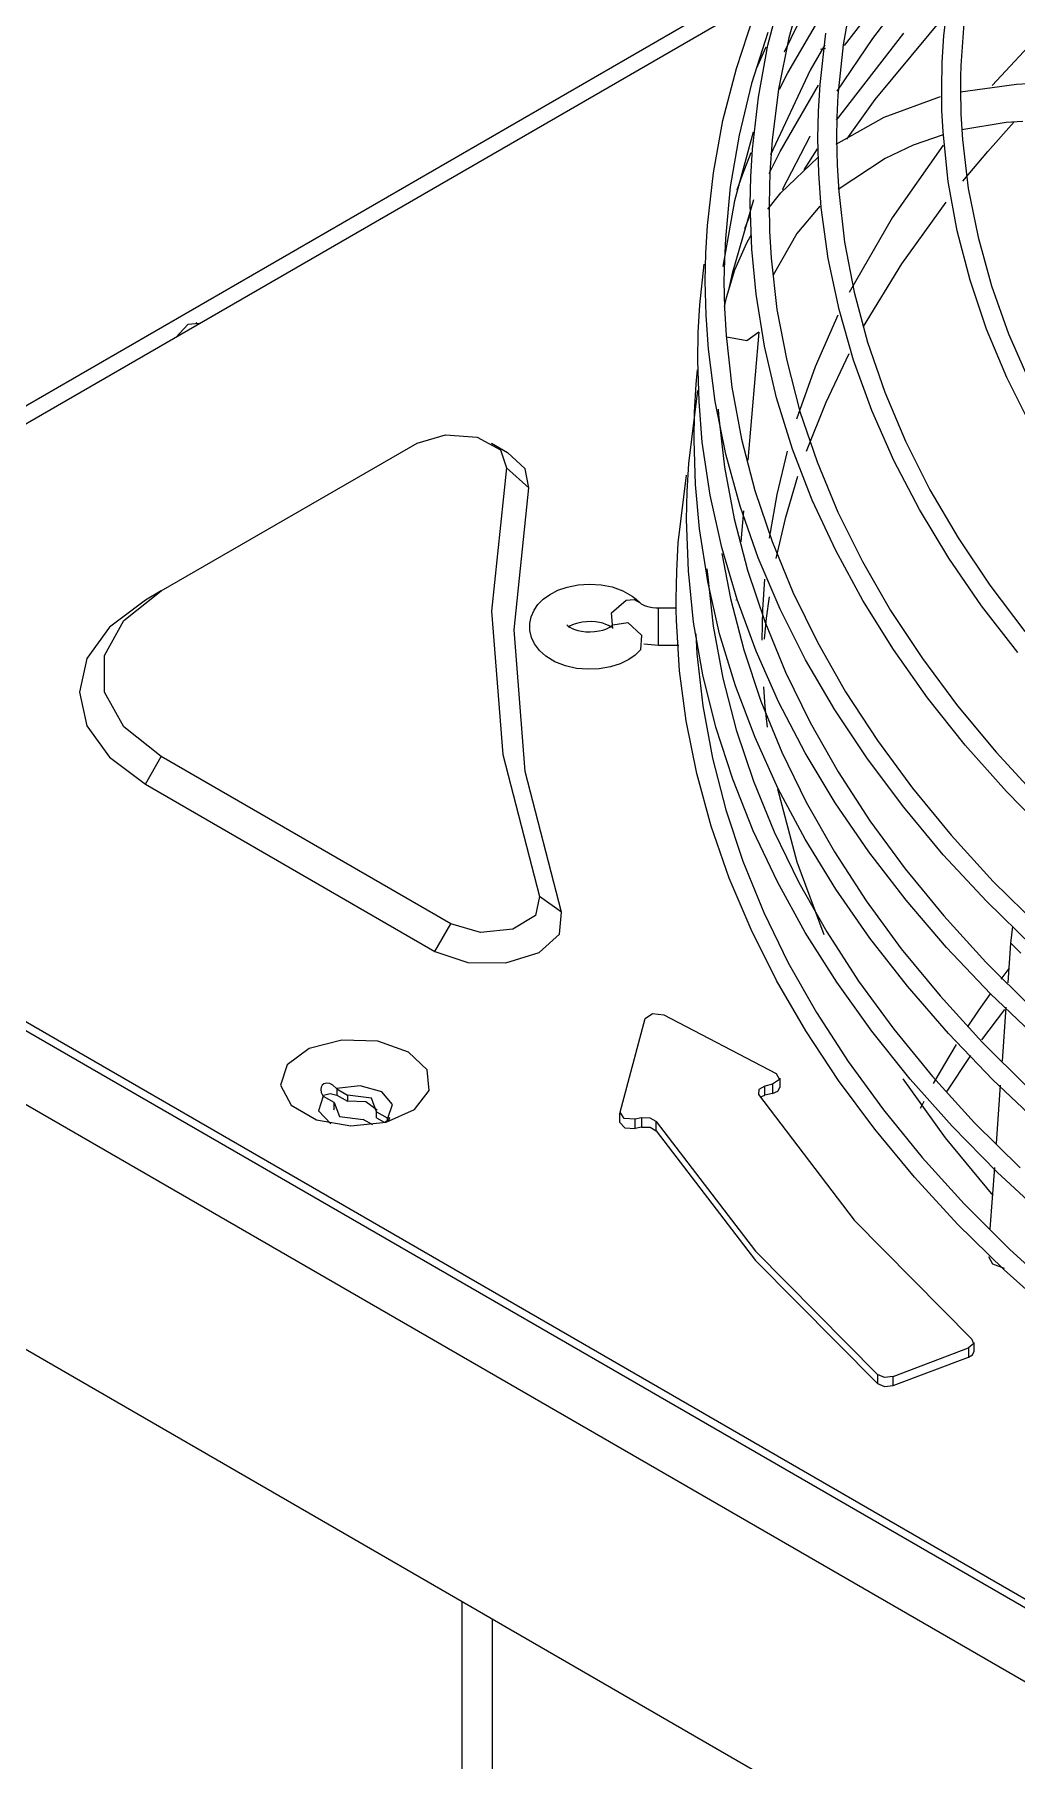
# Model space of a CAD drawing. Extents: x 594 to 813, y 174 to 240.
# Drawn here: x 762.346 to 763.002, y 202.028 to 203.181 of the extents above; entities that cross this region are included whole.
import ezdxf

# ---------------------------------------------------------------- set-up
doc = ezdxf.new("R2010")
doc.units = 0
doc.header["$MEASUREMENT"] = 0
doc.layers.add('AC.REF(S). PIPING', color=3, linetype='CONTINUOUS', lineweight=30)
doc.layers.add('LG-Product', color=3, linetype='CONTINUOUS')

# ---------------------------------------------------------------- blocks, each defined once
blk = doc.blocks.new('UW1-4')
at = {"layer": 'LG-Product', "color": 3, "linetype": 'Continuous'}
for p, q in [((3382.52, 4352.43), (3801.73, 4594.46)), ((3805.99, 4592), (3386.78, 4349.97)), ((3381.46, 4330.52), (3811.31, 4578.69)), ((3502.31, 4519), (3497.65, 4525.04)), ((3592.14, 4474.68), (3507.13, 4523.77)), ((3495.68, 4519.66), (3495.28, 4522.97)), ((3498, 4522.67), (3500.44, 4519.48)), ((3501.81, 4522.41), (3502.41, 4519.05)), ((3506.11, 4517.19), (3503.15, 4522.26)), ((3504.58, 4522.2), (3506.35, 4518.57)), ((3505.08, 4522.9), (3506.03, 4519.51)), ((3507.43, 4519.02), (3506.53, 4522.46)), ((3507.86, 4522.12), (3591.08, 4474.07)), ((3495.47, 4521.19), (3500.28, 4515.41)), ((3509.54, 4517.48), (3508.39, 4520.94)), ((3489.12, 4519.9), (3492.45, 4516.34)), ((3494.31, 4520.78), (3494.54, 4517.68)), ((3495.78, 4517.9), (3495.68, 4519.66)), ((3502.84, 4514.01), (3498.34, 4519.83)), ((3503.95, 4516.41), (3503.56, 4519.83)), ((3507.44, 4519.87), (3508.53, 4516.46)), ((3500.44, 4519.48), (3502.83, 4515.96)), ((3502.41, 4519.05), (3502.75, 4515.68)), ((3503.59, 4518.81), (3503.76, 4518.78)), ((3503.64, 4519.05), (3504.6, 4517.35)), ((3503.76, 4518.78), (3503.92, 4518.74)), ((3506.03, 4519.51), (3506.72, 4516.1)), ((3508.07, 4515.56), (3507.43, 4519.02)), ((3508.17, 4517.51), (3507.56, 4518.93)), ((3494.54, 4517.68), (3494.56, 4516.91)), ((3495.82, 4516.14), (3495.78, 4517.9)), ((3504.6, 4517.35), (3507.27, 4511.71)), ((3510.44, 4514), (3509.54, 4517.48)), ((3490.81, 4516.43), (3490.04, 4516.46)), ((3494.57, 4515.92), (3490.81, 4516.43)), ((3494.56, 4516.91), (3494.57, 4516.14)), ((3504.06, 4514.6), (3503.95, 4516.41)), ((3506.61, 4511.92), (3504.06, 4516.35)), ((3506.66, 4516.1), (3506.11, 4517.19)), ((3508.53, 4516.46), (3509.36, 4513.03)), ((3494.57, 4516.14), (3494.53, 4514.43)), ((3495.8, 4514.69), (3495.82, 4516.14)), ((3499.67, 4514.23), (3495.89, 4515.6)), ((3500.28, 4515.41), (3502.19, 4512.75)), ((3502.75, 4515.68), (3502.82, 4514.23)), ((3506.72, 4516.1), (3507.16, 4512.68)), ((3508.47, 4512.09), (3508.07, 4515.56)), ((3490.39, 4513.94), (3491.5, 4513.86)), ((3492.74, 4511.93), (3490.97, 4513.9)), ((3494.53, 4514.43), (3494.43, 4512.72)), ((3495.72, 4513.25), (3495.8, 4514.69)), ((3502.87, 4512.42), (3499.67, 4514.23)), ((3502.82, 4514.23), (3502.84, 4512.79)), ((3504.1, 4512.79), (3504.06, 4514.6)), ((3511.08, 4510.5), (3510.44, 4514)), ((3491.5, 4513.86), (3494.48, 4513.37)), ((3495.38, 4509.93), (3495.72, 4513.25)), ((3495.7, 4513.05), (3495.73, 4513.04)), ((3495.73, 4513.04), (3497.72, 4512.35)), ((3502.84, 4512.79), (3502.81, 4511.02)), ((3504.04, 4510.49), (3504.1, 4512.79)), ((3504.63, 4512.95), (3504.63, 4512.94)), ((3504.63, 4512.94), (3506.48, 4509.37)), ((3508.41, 4513.22), (3509.67, 4508.63)), ((3509.36, 4513.03), (3509.95, 4509.57)), ((3494.41, 4509.94), (3492.74, 4511.93)), ((3494.43, 4512.72), (3494.04, 4509.45)), ((3495.73, 4512.36), (3499.14, 4507.49)), ((3497.72, 4512.35), (3499.6, 4511.47)), ((3505.01, 4510.71), (3504.13, 4512.1)), ((3507.34, 4510.46), (3506.61, 4511.92)), ((3507.16, 4512.68), (3507.31, 4510.54)), ((3508.57, 4510.24), (3508.47, 4512.09)), ((3509.14, 4510.36), (3508.56, 4511.87)), ((3499.6, 4511.47), (3502.73, 4509.4)), ((3502.81, 4511.02), (3502.7, 4509.26)), ((3503.87, 4508.19), (3504.04, 4510.49)), ((3506.56, 4509.16), (3504.09, 4511.52)), ((3507.31, 4510.54), (3507.36, 4508.4)), ((3511.48, 4506.99), (3511.08, 4510.5)), ((3494.04, 4509.45), (3493.39, 4506.2)), ((3494.78, 4506.62), (3495.38, 4509.93)), ((3508.61, 4508.4), (3508.57, 4510.24)), ((3509.5, 4509.36), (3509.14, 4510.36)), ((3509.95, 4509.57), (3510.28, 4506.11)), ((3498.48, 4504.43), (3495.53, 4508.54)), ((3502.7, 4509.26), (3502.31, 4505.88)), ((3503.4, 4504.77), (3503.87, 4508.19)), ((3503.96, 4508.27), (3505.51, 4506.45)), ((3507.44, 4508.07), (3506.56, 4509.16)), ((3507.36, 4508.4), (3507.32, 4506.6)), ((3508.4, 4508.69), (3509.82, 4503.78)), ((3508.52, 4505.4), (3508.61, 4508.4)), ((3509.67, 4508.63), (3510.45, 4504.25)), ((3499.14, 4507.49), (3502.01, 4502.51)), ((3508.98, 4506.78), (3508.66, 4507.56)), ((3511.58, 4505.13), (3511.48, 4506.99)), ((3493.39, 4506.2), (3492.5, 4502.96)), ((3493.92, 4503.33), (3494.78, 4506.62)), ((3502.31, 4505.88), (3501.67, 4502.52)), ((3505.51, 4506.45), (3507.09, 4503.67)), ((3507.32, 4506.6), (3507.22, 4504.81)), ((3508.84, 4505.83), (3508.54, 4506.39)), ((3509.64, 4504.03), (3508.84, 4505.83)), ((3510.28, 4506.11), (3510.34, 4504.69)), ((3502.68, 4501.37), (3503.4, 4504.77)), ((3507.22, 4504.81), (3506.83, 4501.38)), ((3508.23, 4502.4), (3508.52, 4505.4)), ((3510.34, 4504.69), (3510.37, 4503.27)), ((3511.62, 4503.27), (3511.58, 4505.13)), ((3501.04, 4500.23), (3498.48, 4504.43)), ((3510.2, 4502.17), (3509.64, 4504.03)), ((3509.82, 4503.78), (3510.04, 4502.78)), ((3511.98, 4501.69), (3511.7, 4504.41)), ((3492.5, 4502.96), (3491.35, 4499.75)), ((3492.82, 4500.06), (3493.92, 4503.33)), ((3501.67, 4502.52), (3500.77, 4499.18)), ((3507.67, 4498.93), (3508.23, 4502.4)), ((3510.37, 4503.27), (3510.33, 4501.46)), ((3511.57, 4501), (3511.62, 4503.27)), ((3501.71, 4497.98), (3502.68, 4501.37)), ((3506.83, 4501.38), (3506.18, 4497.96)), ((3510.33, 4501.57), (3510.2, 4502.17)), ((3510.33, 4501.46), (3510.23, 4499.64)), ((3512.09, 4499.83), (3511.98, 4501.69)), ((3491.47, 4496.82), (3492.82, 4500.06)), ((3502.75, 4501), (3504.27, 4497.54)), ((3511.41, 4498.73), (3511.57, 4501)), ((3545.42, 4500.43), (3546.22, 4500.38)), ((3545.61, 4500.44), (3545.57, 4500.35)), ((3545.66, 4500.52), (3545.61, 4500.44)), ((3546.22, 4500.38), (3547.01, 4499.51)), ((3491.35, 4499.75), (3489.96, 4496.57)), ((3500.77, 4499.18), (3499.63, 4495.86)), ((3506.85, 4495.48), (3507.67, 4498.93)), ((3508.04, 4499.87), (3508.77, 4491.3)), ((3508.04, 4499.86), (3508.84, 4499.28)), ((3508.84, 4499.28), (3510.17, 4499.52)), ((3510.23, 4499.64), (3509.84, 4496.18)), ((3510.17, 4499.52), (3510.2, 4499.54)), ((3510.2, 4499.54), (3510.22, 4499.55)), ((3512.12, 4497.96), (3512.09, 4499.83)), ((3500.49, 4494.62), (3501.71, 4497.98)), ((3503.55, 4495.19), (3502.01, 4498.43)), ((3506.18, 4497.96), (3505.29, 4494.56)), ((3510.95, 4495.22), (3511.41, 4498.73)), ((3512.04, 4495.23), (3512.12, 4497.96)), ((3489.87, 4493.63), (3491.47, 4496.82)), ((3504.27, 4497.54), (3505.52, 4494.05)), ((3512.23, 4496.38), (3512.15, 4497.35)), ((3499.63, 4495.86), (3498.24, 4492.57)), ((3505.79, 4492.04), (3506.85, 4495.48)), ((3509.84, 4496.18), (3509.19, 4492.72)), ((3512.73, 4491.08), (3512.12, 4495.97)), ((3512.34, 4494.52), (3512.23, 4496.38)), ((3499.02, 4491.29), (3500.49, 4494.62)), ((3504.85, 4491.92), (3503.55, 4495.19)), ((3505.29, 4494.56), (3504.14, 4491.19)), ((3510.25, 4491.72), (3510.95, 4495.22)), ((3510.73, 4494.33), (3510.34, 4490.85)), ((3510.76, 4494.71), (3510.73, 4494.33)), ((3511.82, 4492.5), (3512.04, 4495.23)), ((3512.37, 4492.65), (3512.34, 4494.52)), ((3498.24, 4492.57), (3496.6, 4489.32)), ((3504.47, 4488.64), (3505.79, 4492.04)), ((3509.19, 4492.72), (3508.3, 4489.29)), ((3511.3, 4488.98), (3511.82, 4492.5)), ((3512.28, 4489.69), (3512.37, 4492.65)), ((3525.91, 4492.45), (3524.85, 4491.83)), ((3525.32, 4491.99), (3524.91, 4490.79)), ((3526.87, 4492.84), (3525.32, 4491.99)), ((3528.98, 4493.01), (3526.87, 4492.84)), ((3530.88, 4492.45), (3528.98, 4493.01)), ((3547.99, 4482.57), (3530.88, 4492.45)), ((3497.3, 4488.01), (3499.02, 4491.29)), ((3504.14, 4491.19), (3502.75, 4487.84)), ((3506.15, 4491.91), (3506.84, 4489.01)), ((3509.29, 4488.24), (3510.25, 4491.72)), ((3510.34, 4490.85), (3509.69, 4487.39)), ((3512.84, 4489.21), (3512.73, 4491.08)), ((3523.66, 4490.74), (3524.85, 4491.83)), ((3506.24, 4487.5), (3505.43, 4490.25)), ((3512.01, 4486.73), (3512.28, 4489.69)), ((3513.43, 4485.78), (3512.88, 4490.31)), ((3524.91, 4490.79), (3523.41, 4489.46)), ((3523.41, 4489.46), (3523.66, 4490.74)), ((3524.91, 4490.79), (3525.9, 4481.22)), ((3496.6, 4489.32), (3494.72, 4486.12)), ((3502.9, 4485.27), (3504.47, 4488.64)), ((3506.84, 4489.01), (3507.35, 4486.1)), ((3508.3, 4489.29), (3507.15, 4485.87)), ((3510.52, 4485.48), (3511.3, 4488.98)), ((3512.87, 4487.34), (3512.84, 4489.21)), ((3524.39, 4479.98), (3523.41, 4489.46)), ((3495.35, 4484.77), (3497.3, 4488.01)), ((3502.75, 4487.84), (3501.11, 4484.54)), ((3506.88, 4484.73), (3506.24, 4487.5)), ((3508.08, 4484.79), (3509.29, 4488.24)), ((3509.69, 4487.39), (3508.8, 4483.95)), ((3509.06, 4487.92), (3509.24, 4485.85)), ((3511.46, 4483.21), (3512.01, 4486.73)), ((3512.75, 4483.91), (3512.87, 4487.34)), ((3494.72, 4486.12), (3492.6, 4482.96)), ((3501.1, 4481.94), (3502.9, 4485.27)), ((3507.15, 4485.87), (3505.76, 4482.49)), ((3509.5, 4482), (3510.52, 4485.48)), ((3510.52, 4485.08), (3509.94, 4482.07)), ((3513.53, 4483.9), (3513.43, 4485.78)), ((3493.15, 4481.58), (3495.35, 4484.77)), ((3501.11, 4484.54), (3499.23, 4481.27)), ((3506.62, 4481.36), (3508.08, 4484.79)), ((3508.8, 4483.95), (3507.65, 4480.53)), ((3511.51, 4484.04), (3511.48, 4483.69)), ((3512.4, 4480.49), (3512.75, 4483.91)), ((3492.6, 4482.96), (3490.25, 4479.86)), ((3507.67, 4483.37), (3507.8, 4481.33)), ((3510.66, 4479.71), (3511.46, 4483.21)), ((3511.48, 4483.69), (3511.09, 4480.21)), ((3513.57, 4482.03), (3513.53, 4483.9)), ((3517.85, 4482.84), (3517.14, 4482.58)), ((3518.59, 4482.98), (3517.85, 4482.84)), ((3519.35, 4483.03), (3518.59, 4482.98)), ((3520.12, 4482.98), (3519.35, 4483.03)), ((3520.85, 4482.83), (3520.12, 4482.98)), ((3521.48, 4482.62), (3520.85, 4482.83)), ((3499.05, 4478.66), (3501.1, 4481.94)), ((3505.76, 4482.49), (3504.12, 4479.14)), ((3507.52, 4480.76), (3507.33, 4482.18)), ((3508.23, 4478.55), (3509.5, 4482)), ((3509.94, 4482.07), (3509.05, 4478.63)), ((3509.57, 4481.98), (3509.57, 4481.97)), ((3509.57, 4481.97), (3509.57, 4481.96)), ((3513.57, 4481.31), (3513.57, 4482.03)), ((3515.69, 4481.6), (3515.54, 4481.55)), ((3515.81, 4481.66), (3515.69, 4481.6)), ((3515.9, 4481.71), (3515.81, 4481.66)), ((3515.96, 4481.75), (3515.9, 4481.71)), ((3515.98, 4481.78), (3515.96, 4481.75)), ((3516.23, 4482.02), (3515.98, 4481.78)), ((3516.38, 4481.99), (3515.98, 4481.78)), ((3516.51, 4482.23), (3516.23, 4482.02)), ((3516.91, 4481.95), (3516.38, 4481.99)), ((3517.14, 4482.58), (3516.51, 4482.23)), ((3517.89, 4481.1), (3516.91, 4481.95)), ((3522.04, 4482.32), (3521.48, 4482.62)), ((3522.46, 4482.02), (3522.04, 4482.32)), ((3522.81, 4481.66), (3522.46, 4482.02)), ((3523.07, 4481.28), (3522.81, 4481.66)), ((3550.48, 4480.59), (3547.99, 4482.57)), ((3547.99, 4482.57), (3549.05, 4481.95)), ((3549.05, 4481.95), (3551.44, 4480.15)), ((3490.72, 4478.45), (3493.15, 4481.58)), ((3499.23, 4481.27), (3497.11, 4478.06)), ((3504.92, 4477.98), (3506.62, 4481.36)), ((3507.65, 4480.53), (3506.26, 4477.14)), ((3507.66, 4479.34), (3507.52, 4480.76)), ((3507.8, 4481.33), (3507.85, 4479.29)), ((3511.78, 4476.97), (3512.4, 4480.49)), ((3513.34, 4477.24), (3513.55, 4480.6)), ((3513.55, 4480.6), (3513.57, 4481.31)), ((3514.75, 4481.44), (3513.56, 4481.44)), ((3514.84, 4481.44), (3514.75, 4481.44)), ((3514.75, 4481.38), (3514.75, 4481.44)), ((3514.75, 4481.21), (3514.75, 4481.38)), ((3514.75, 4479.8), (3514.75, 4481.21)), ((3514.93, 4481.44), (3514.84, 4481.44)), ((3515.16, 4481.46), (3514.93, 4481.44)), ((3515.37, 4481.5), (3515.16, 4481.46)), ((3515.54, 4481.55), (3515.37, 4481.5)), ((3516.8, 4480.46), (3515.89, 4479.62)), ((3517.8, 4480.31), (3516.8, 4480.46)), ((3517.81, 4480.06), (3517.89, 4481.1)), ((3518.47, 4480.41), (3518.7, 4480.46)), ((3518.7, 4480.46), (3518.97, 4480.5)), ((3518.97, 4480.5), (3519.26, 4480.52)), ((3519.26, 4480.52), (3519.56, 4480.51)), ((3519.56, 4480.51), (3519.86, 4480.48)), ((3519.86, 4480.48), (3520.13, 4480.43)), ((3523.25, 4480.85), (3523.07, 4481.28)), ((3523.34, 4480.4), (3523.25, 4480.85)), ((3525.9, 4481.22), (3525.16, 4471.64)), ((3551.79, 4478.26), (3550.48, 4480.59)), ((3509.6, 4476.23), (3510.66, 4479.71)), ((3511.09, 4480.21), (3510.45, 4476.74)), ((3512.26, 4479.7), (3512.18, 4478.38)), ((3514.75, 4478.93), (3514.75, 4479.8)), ((3515.89, 4479.62), (3515.95, 4478.63)), ((3517.85, 4480.27), (3517.83, 4480.29)), ((3517.88, 4480.24), (3517.85, 4480.27)), ((3517.96, 4480.18), (3517.88, 4480.24)), ((3517.89, 4480.14), (3517.97, 4480.19)), ((3518.09, 4480.11), (3517.96, 4480.18)), ((3517.97, 4480.19), (3518.1, 4480.26)), ((3518.26, 4480.03), (3518.09, 4480.11)), ((3518.1, 4480.26), (3518.26, 4480.34)), ((3518.26, 4480.34), (3518.47, 4480.41)), ((3518.46, 4479.96), (3518.26, 4480.03)), ((3518.72, 4479.9), (3518.46, 4479.96)), ((3519.02, 4479.86), (3518.72, 4479.9)), ((3519.31, 4479.84), (3519.02, 4479.86)), ((3519.61, 4479.85), (3519.31, 4479.84)), ((3519.89, 4479.89), (3519.61, 4479.85)), ((3520.14, 4479.94), (3519.89, 4479.89)), ((3520.13, 4480.43), (3520.38, 4480.35)), ((3520.35, 4480), (3520.14, 4479.94)), ((3520.53, 4480.07), (3520.35, 4480)), ((3520.38, 4480.35), (3520.55, 4480.28)), ((3520.68, 4480.15), (3520.53, 4480.07)), ((3520.55, 4480.28), (3520.69, 4480.21)), ((3520.78, 4480.22), (3520.68, 4480.15)), ((3520.69, 4480.21), (3520.78, 4480.15)), ((3520.85, 4480.28), (3520.78, 4480.22)), ((3520.87, 4480.3), (3520.85, 4480.28)), ((3520.88, 4480.31), (3520.87, 4480.3)), ((3523.04, 4479.03), (3523.24, 4479.47)), ((3523.24, 4479.47), (3523.34, 4479.94)), ((3523.34, 4479.94), (3523.34, 4480.4)), ((3523.66, 4470.5), (3524.39, 4479.98)), ((3551.44, 4480.15), (3552.95, 4478.06)), ((3496.76, 4475.44), (3499.05, 4478.66)), ((3504.12, 4479.14), (3502.24, 4475.84)), ((3506.7, 4475.13), (3508.23, 4478.55)), ((3509.05, 4478.63), (3507.9, 4475.2)), ((3512.18, 4478.38), (3511.79, 4474.89)), ((3513.39, 4478.93), (3514.75, 4478.93)), ((3514.75, 4478.93), (3515.73, 4479.02)), ((3515.95, 4478.63), (3516.31, 4478.28)), ((3516.31, 4478.28), (3516.73, 4477.99)), ((3521.67, 4477.84), (3522.29, 4478.21)), ((3522.29, 4478.21), (3522.71, 4478.59)), ((3522.71, 4478.59), (3523.04, 4479.03)), ((3551.79, 4475.81), (3551.79, 4478.26)), ((3497.11, 4478.06), (3494.76, 4474.9)), ((3502.97, 4474.64), (3504.92, 4477.98)), ((3506.26, 4477.14), (3504.62, 4473.79)), ((3512.9, 4473.9), (3513.34, 4477.24)), ((3516.73, 4477.99), (3517.32, 4477.7)), ((3517.32, 4477.7), (3517.96, 4477.5)), ((3517.96, 4477.5), (3518.71, 4477.37)), ((3518.71, 4477.37), (3519.47, 4477.34)), ((3519.47, 4477.34), (3520.24, 4477.4)), ((3520.24, 4477.4), (3520.97, 4477.57)), ((3520.97, 4477.57), (3521.67, 4477.84)), ((3552.95, 4478.06), (3553.46, 4475.81)), ((3502.24, 4475.84), (3500.12, 4472.59)), ((3507.74, 4476.16), (3507.63, 4474.82)), ((3508.29, 4472.78), (3509.6, 4476.23)), ((3510.45, 4476.74), (3509.55, 4473.29)), ((3510.91, 4473.47), (3511.78, 4476.97)), ((3494.76, 4474.9), (3492.18, 4471.8)), ((3494.24, 4472.27), (3496.76, 4475.44)), ((3504.94, 4471.75), (3506.7, 4475.13)), ((3507.9, 4475.2), (3506.51, 4471.81)), ((3507.63, 4474.82), (3507.49, 4473.48)), ((3511.79, 4474.89), (3511.14, 4471.41)), ((3550.48, 4473.49), (3551.79, 4475.81)), ((3553.46, 4475.81), (3552.95, 4473.56)), ((3500.78, 4471.35), (3502.97, 4474.64)), ((3504.62, 4473.79), (3502.74, 4470.48)), ((3512.19, 4470.37), (3512.9, 4473.9)), ((3552.95, 4473.56), (3551.44, 4471.47)), ((3591.08, 4473.45), (3377.58, 4350.19)), ((3500.12, 4472.59), (3497.76, 4469.39)), ((3506.74, 4469.36), (3508.29, 4472.78)), ((3509.55, 4473.29), (3508.4, 4469.86)), ((3509.79, 4469.99), (3510.91, 4473.47)), ((3547.99, 4471.51), (3550.48, 4473.49)), ((3492.18, 4471.8), (3489.37, 4468.76)), ((3491.49, 4469.17), (3494.24, 4472.27)), ((3498.36, 4468.12), (3500.78, 4471.35)), ((3502.93, 4468.42), (3504.94, 4471.75)), ((3506.51, 4471.81), (3504.87, 4468.46)), ((3511.14, 4471.41), (3510.25, 4467.95)), ((3525.16, 4471.64), (3522.7, 4462.17)), ((3528.62, 4460.33), (3547.99, 4471.51)), ((3549.05, 4469.67), (3547.99, 4471.51)), ((3551.44, 4471.47), (3549.05, 4469.67)), ((3502.74, 4470.48), (3500.62, 4467.22)), ((3511.23, 4466.87), (3512.19, 4470.37)), ((3521.23, 4461.11), (3523.66, 4470.5)), ((3488.52, 4466.14), (3491.49, 4469.17)), ((3497.76, 4469.39), (3495.18, 4466.25)), ((3504.94, 4465.98), (3506.74, 4469.36)), ((3506.79, 4469.36), (3505.5, 4464.47)), ((3508.4, 4469.86), (3507.01, 4466.47)), ((3508.42, 4466.54), (3509.79, 4469.99)), ((3549.05, 4469.67), (3529.69, 4458.49)), ((3495.71, 4464.95), (3498.36, 4468.12)), ((3500.68, 4465.14), (3502.93, 4468.42)), ((3504.87, 4468.46), (3502.99, 4465.15)), ((3510.25, 4467.95), (3509.1, 4464.51)), ((3500.62, 4467.22), (3498.26, 4464.01)), ((3510.02, 4463.39), (3511.23, 4466.87)), ((3495.18, 4466.25), (3492.37, 4463.17)), ((3502.9, 4462.65), (3504.94, 4465.98)), ((3507.01, 4466.47), (3505.37, 4463.1)), ((3506.8, 4463.13), (3508.42, 4466.54)), ((3492.83, 4461.85), (3495.71, 4464.95)), ((3498.2, 4461.92), (3500.68, 4465.14)), ((3502.99, 4465.15), (3500.87, 4461.88)), ((3505.5, 4464.47), (3503.69, 4459.63)), ((3509.1, 4464.51), (3507.71, 4461.1)), ((3492.37, 4463.17), (3489.33, 4460.17)), ((3498.26, 4464.01), (3495.68, 4460.87)), ((3508.56, 4459.95), (3510.02, 4463.39)), ((3500.62, 4459.38), (3502.9, 4462.65)), ((3505.37, 4463.1), (3503.49, 4459.79)), ((3504.94, 4459.76), (3506.8, 4463.13)), ((3521.23, 4461.11), (3522.7, 4462.17)), ((3522.7, 4462.17), (3522.96, 4460.9)), ((3489.73, 4458.82), (3492.83, 4461.85)), ((3495.68, 4460.87), (3492.87, 4457.78)), ((3495.49, 4458.76), (3498.2, 4461.92)), ((3500.87, 4461.88), (3498.52, 4458.67)), ((3507.71, 4461.1), (3506.07, 4457.73)), ((3521.37, 4459.65), (3521.23, 4461.11)), ((3522.96, 4460.9), (3524.48, 4459.98)), ((3491.19, 4459.04), (3491.07, 4460.16)), ((3503.49, 4459.79), (3501.37, 4456.51)), ((3502.83, 4456.43), (3504.94, 4459.76)), ((3506.85, 4456.54), (3508.56, 4459.95)), ((3524.48, 4459.98), (3526.65, 4459.76)), ((3526.65, 4459.76), (3528.62, 4460.33)), ((3529.69, 4458.49), (3528.62, 4460.33)), ((3491.19, 4459.04), (3490.52, 4458.37)), ((3491.38, 4456.39), (3491.19, 4459.04)), ((3492.55, 4455.66), (3495.49, 4458.76)), ((3498.52, 4458.67), (3495.93, 4455.52)), ((3498.11, 4456.16), (3500.62, 4459.38)), ((3522.73, 4458.41), (3521.37, 4459.65)), ((3492.87, 4457.78), (3489.83, 4454.77)), ((3506.07, 4457.73), (3504.19, 4454.41)), ((3524.96, 4457.72), (3522.73, 4458.41)), ((3527.5, 4457.75), (3524.96, 4457.72)), ((3529.69, 4458.49), (3527.5, 4457.75)), ((3491.58, 4456.99), (3491.31, 4457.36)), ((3491.85, 4456.63), (3491.58, 4456.99)), ((3501.37, 4456.51), (3499.02, 4453.3)), ((3500.49, 4453.17), (3502.83, 4456.43)), ((3504.91, 4453.18), (3506.85, 4456.54)), ((3489.39, 4452.65), (3492.55, 4455.66)), ((3493.31, 4454.58), (3492.56, 4455.66)), ((3495.93, 4455.52), (3493.12, 4452.44)), ((3495.37, 4453), (3498.11, 4456.16)), ((3491.76, 4451.17), (3491.5, 4454.76)), ((3491.62, 4454.62), (3493.16, 4452.58)), ((3494.04, 4453.5), (3493.31, 4454.58)), ((3504.19, 4454.41), (3502.07, 4451.13)), ((3514.39, 4454.26), (3506.89, 4450.34)), ((3515.15, 4454.35), (3514.39, 4454.26)), ((3515.64, 4454.01), (3515.15, 4454.35)), ((3517.32, 4447.75), (3515.64, 4454.01)), ((3492.4, 4449.92), (3495.37, 4453)), ((3499.02, 4453.3), (3496.43, 4450.14)), ((3497.92, 4449.96), (3500.49, 4453.17)), ((3502.72, 4449.86), (3504.91, 4453.18)), ((3493.12, 4452.44), (3490.08, 4449.42)), ((3495.61, 4450.97), (3494.82, 4452.28)), ((3530.22, 4450.58), (3531.46, 4451.77)), ((3531.46, 4451.77), (3533.52, 4452.49)), ((3533.52, 4452.49), (3535.91, 4452.57)), ((3535.91, 4452.57), (3538.1, 4452)), ((3538.1, 4452), (3539.58, 4450.91)), ((3493.9, 4451.54), (3495.52, 4449.08)), ((3496.36, 4449.66), (3495.61, 4450.97)), ((3502.07, 4451.13), (3499.71, 4447.9)), ((3530.08, 4449.2), (3530.22, 4450.58)), ((3539.58, 4450.91), (3540.02, 4449.55)), ((3489.22, 4446.91), (3492.4, 4449.92)), ((3492.16, 4445.67), (3491.88, 4449.55)), ((3496.43, 4450.14), (3493.62, 4447.05)), ((3495.12, 4446.81), (3497.92, 4449.96)), ((3498.42, 4449.98), (3495.59, 4446.04)), ((3500.29, 4446.61), (3502.72, 4449.86)), ((3506.64, 4450.02), (3506.64, 4449.41)), ((3506.77, 4449.16), (3506.64, 4449.41)), ((3506.89, 4450.34), (3506.66, 4449.94)), ((3506.66, 4449.94), (3507.12, 4449.62)), ((3507.12, 4449.62), (3507.64, 4449.5)), ((3507.12, 4449.62), (3507.12, 4449)), ((3507.64, 4448.89), (3507.64, 4449.5)), ((3507.64, 4449.5), (3508.05, 4449.27)), ((3533.24, 4449.11), (3534.69, 4449.52)), ((3534.69, 4449.52), (3536.28, 4449.33)), ((3536.27, 4449.32), (3536.25, 4449.31)), ((3536.28, 4449.33), (3536.27, 4449.32)), ((3536.28, 4449.33), (3536.51, 4449.55)), ((3536.51, 4449.55), (3536.72, 4449.66)), ((3536.72, 4449.66), (3536.95, 4449.69)), ((3536.95, 4449.69), (3537.12, 4449.65)), ((3537.12, 4449.65), (3537.23, 4449.56)), ((3537.23, 4449.56), (3537.3, 4449.43)), ((3537.3, 4449.43), (3537.32, 4449.27)), ((3540.02, 4449.55), (3539.3, 4448.22)), ((3497.11, 4448.26), (3496.98, 4448.49)), ((3497.23, 4448.02), (3497.11, 4448.26)), ((3508.06, 4448.94), (3501.67, 4440.55)), ((3507.12, 4449), (3506.77, 4449.16)), ((3507.12, 4449), (3507.64, 4448.89)), ((3507.8, 4448.83), (3507.64, 4448.89)), ((3507.94, 4448.76), (3507.8, 4448.83)), ((3508.05, 4449.27), (3508.06, 4448.94)), ((3531.06, 4447.94), (3530.08, 4449.2)), ((3532.52, 4448.27), (3533.24, 4449.11)), ((3532.85, 4447.35), (3532.52, 4448.27)), ((3533.55, 4447.88), (3534.3, 4448.44)), ((3533.6, 4447.78), (3533.94, 4448.7)), ((3533.94, 4448.7), (3535.53, 4448.9)), ((3534.3, 4448.44), (3535.53, 4448.49)), ((3536.25, 4449.31), (3535.53, 4448.9)), ((3536.25, 4448.9), (3535.53, 4448.49)), ((3535.53, 4448.9), (3535.53, 4448.49)), ((3536.42, 4448.39), (3536.07, 4447.47)), ((3536.25, 4449.31), (3536.25, 4448.9)), ((3536.69, 4449.01), (3536.25, 4448.9)), ((3536.42, 4448.39), (3537.14, 4448.8)), ((3536.42, 4447.98), (3536.42, 4448.39)), ((3537.14, 4448.9), (3536.69, 4449.01)), ((3537.14, 4448.8), (3537.15, 4448.81)), ((3537.15, 4448.81), (3537.17, 4448.82)), ((3537.18, 4448.85), (3537.17, 4448.82)), ((3537.17, 4448.82), (3537.48, 4447.85)), ((3537.29, 4449.07), (3537.18, 4448.85)), ((3537.32, 4449.27), (3537.29, 4449.07)), ((3539.3, 4448.22), (3537.6, 4447.24)), ((3493.62, 4447.05), (3490.58, 4444.03)), ((3499.71, 4447.9), (3497.13, 4444.73)), ((3514.91, 4447.12), (3508.27, 4438.46)), ((3514.91, 4447.12), (3515.31, 4447.36)), ((3514.91, 4446.51), (3514.91, 4447.12)), ((3515.31, 4447.36), (3515.89, 4447.37)), ((3515.89, 4447.37), (3516.3, 4447.28)), ((3515.89, 4447.37), (3515.89, 4446.76)), ((3516.3, 4447.28), (3517.04, 4447.34)), ((3516.3, 4446.66), (3516.3, 4447.28)), ((3517.33, 4447.07), (3517, 4446.71)), ((3517.04, 4447.34), (3517.32, 4447.75)), ((3517.33, 4447.07), (3517.33, 4447.68)), ((3532.95, 4447.08), (3531.06, 4447.94)), ((3532.7, 4447.35), (3532.73, 4447.37)), ((3532.72, 4447.3), (3532.7, 4447.35)), ((3532.78, 4447.25), (3532.72, 4447.3)), ((3532.73, 4447.37), (3532.83, 4447.35)), ((3532.9, 4447.17), (3532.78, 4447.25)), ((3532.83, 4447.35), (3532.85, 4447.35)), ((3532.87, 4447.36), (3532.85, 4447.35)), ((3532.88, 4447.37), (3532.87, 4447.36)), ((3533.6, 4447.78), (3532.88, 4447.37)), ((3532.88, 4447.37), (3532.88, 4447.18)), ((3533.02, 4447.11), (3532.9, 4447.17)), ((3535.31, 4446.83), (3532.95, 4447.08)), ((3533.6, 4447.37), (3533.09, 4447.08)), ((3533.6, 4447.37), (3533.6, 4447.78)), ((3533.85, 4446.9), (3534.49, 4447.27)), ((3536.07, 4447.47), (3534.49, 4447.27)), ((3537.6, 4447.24), (3535.31, 4446.83)), ((3536.42, 4447.98), (3536.45, 4447.93)), ((3536.45, 4447.93), (3536.47, 4447.88)), ((3537.48, 4447.85), (3536.64, 4446.98)), ((3492.1, 4443.74), (3495.12, 4446.81)), ((3495.59, 4446.04), (3492.4, 4442.19)), ((3497.64, 4443.41), (3500.29, 4446.61)), ((3514.91, 4446.51), (3508.27, 4437.84)), ((3515.31, 4446.75), (3514.91, 4446.51)), ((3515.89, 4446.76), (3515.31, 4446.75)), ((3515.89, 4446.76), (3516.3, 4446.66)), ((3517, 4446.71), (3516.3, 4446.66)), ((3497.13, 4444.73), (3494.31, 4441.63)), ((3488.86, 4440.74), (3492.1, 4443.74)), ((3492.57, 4439.96), (3492.27, 4444.06)), ((3494.76, 4440.28), (3497.64, 4443.41)), ((3494.31, 4441.63), (3491.28, 4438.6)), ((3491.65, 4437.23), (3494.76, 4440.28)), ((3501.67, 4440.55), (3493.8, 4432.6)), ((3491.28, 4438.6), (3488.03, 4435.64)), ((3492.7, 4438.11), (3492.42, 4437.63)), ((3508.27, 4438.46), (3500.11, 4430.23)), ((3508.27, 4437.84), (3500.11, 4429.62)), ((3488.33, 4434.25), (3491.65, 4437.23)), ((3492.42, 4437.63), (3491.64, 4437.34)), ((3493.68, 4432.36), (3493.68, 4431.75)), ((3493.8, 4432.6), (3493.7, 4432.27)), ((3493.7, 4432.27), (3494.02, 4432)), ((3493.77, 4431.54), (3493.68, 4431.75)), ((3494.02, 4431.38), (3493.77, 4431.54)), ((3499.07, 4430.1), (3494.02, 4432)), ((3494.02, 4432), (3494.02, 4431.38)), ((3499.07, 4429.49), (3494.02, 4431.38)), ((3499.07, 4429.49), (3499.07, 4430.1)), ((3499.07, 4430.1), (3499.64, 4430.04)), ((3499.64, 4430.04), (3500.11, 4430.23)), ((3500.11, 4430.23), (3500.11, 4429.62)), ((3499.64, 4429.43), (3499.07, 4429.49)), ((3500.11, 4429.62), (3499.64, 4429.43)), ((3527.87, 4386.11), (3527.87, 4415.05)), ((3525.87, 4413.89), (3525.87, 4384.95))]:
    blk.add_line(p, q, dxfattribs=at)
blk = doc.blocks.new('A$C5B2C3915')
at = {"layer": 'LG-Product', "xscale": -1}
blk.add_blockref('UW1-4', (4349.343, -4289.044), dxfattribs=at)

msp = doc.modelspace()

# ---------------------------------------------------------------- block references
at = {"layer": 'AC.REF(S). PIPING', "linetype": 'Continuous', "xscale": 0.0099999999999909, "yscale": 0.0099999999999909, "zscale": 0.0099999999999909}
msp.add_blockref('A$C5B2C3915', (754.4172, 200.8743), dxfattribs=at)

doc.saveas('drawing.dxf')
